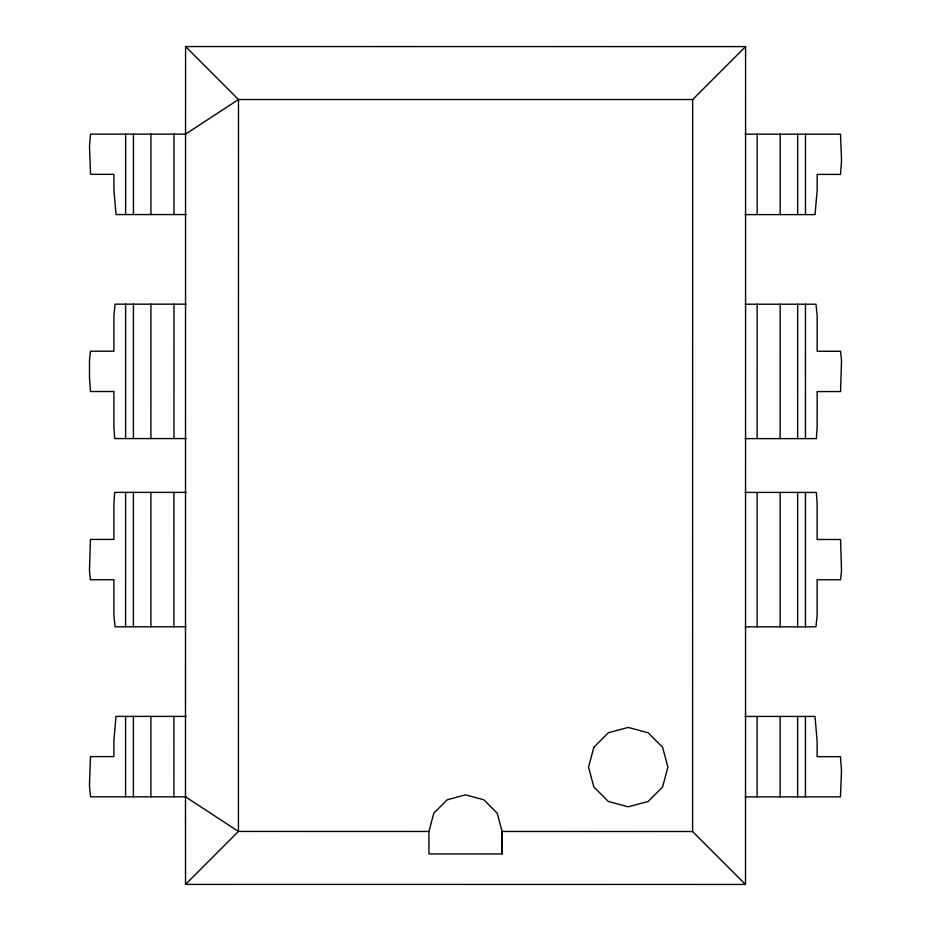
<?xml version="1.0" encoding="UTF-8"?>
<svg xmlns="http://www.w3.org/2000/svg" width="931" height="931" viewBox="0 0 931 931"><rect width="100%" height="100%" fill="white"/><g stroke="black" fill="none" stroke-linecap="round" stroke-linejoin="round"><path stroke-width="1.4" d="M125.592 796.82L125.592 716.393M125.604 626.784L125.615 492.371M125.615 438.571L125.627 304.169M125.638 214.561L125.638 134.122M133.389 796.82L133.389 716.393M133.401 626.784L133.412 492.371M133.412 438.571L133.424 304.169M133.436 214.561L133.436 134.122M150.892 796.82L150.892 716.393M150.903 626.784L150.915 492.371M150.915 438.571L150.927 304.169M150.938 214.561L150.938 134.122M173.911 796.831L173.922 716.393M173.922 626.784L173.934 492.371M173.946 438.582L173.957 304.169M173.957 214.561L173.969 134.122M185.548 134.122L185.595 46.55L745.591 46.597L745.522 884.45L185.525 884.403L185.49 796.831L185.548 134.122L238.487 99.524L692.664 99.524L745.591 46.597M185.49 796.831L238.429 831.43L428.923 831.464L428.912 853.936L502.112 853.948L502.112 831.476L497.212 813.17L483.817 799.776L465.523 794.865L447.217 799.776L433.823 813.17L428.912 831.464M502.112 853.948L502.123 831.476L692.606 831.511L745.522 884.45M692.606 831.511L692.664 99.524M757.112 796.878L757.112 716.439M757.124 626.831L757.136 492.418M757.136 438.629L757.147 304.216M757.159 214.607L757.159 134.169M780.131 796.878L780.131 716.439M780.143 626.831L780.155 492.429M780.155 438.629L780.166 304.216M780.178 214.607L780.178 134.18M797.634 796.878L797.634 716.439M797.646 626.831L797.658 492.429M797.658 438.629L797.669 304.216M797.681 214.607L797.681 134.18M805.431 796.878L805.431 716.439M805.443 626.831L805.455 492.429M805.455 438.629L805.466 304.216M805.478 214.607L805.478 134.18M185.525 884.403L238.429 831.43L238.487 99.524L185.595 46.55M185.979 134.134L90.551 134.122L89.504 146.144L90.551 174.341L113.931 174.341L113.931 190.122L116.061 214.561L185.979 214.561M745.137 134.169L840.507 134.18L841.543 160.621L840.495 174.4L817.162 174.4L817.162 190.18L815.032 214.607L745.137 214.607M185.967 304.169L115.107 304.158L113.919 315.365L113.919 351.22L90.458 351.208L89.481 360.378L89.481 377.963L90.458 391.52L113.908 391.52L113.908 427.376L114.711 438.571L185.956 438.582M745.126 304.216L815.963 304.216L817.15 315.423L817.15 351.266L840.565 351.278L841.531 360.437L840.553 391.579L817.15 391.579L817.139 427.434L816.336 438.629L745.114 438.617M185.956 492.383L114.711 492.371L113.896 503.578L113.896 539.421L90.447 539.421L89.469 570.563L90.435 579.722L113.896 579.734L113.896 615.577L115.083 626.784L185.944 626.784M745.114 492.418L816.336 492.429L817.139 503.624L817.139 539.48L840.542 539.48L841.519 570.622L840.542 579.792L817.127 579.78L817.127 615.635L815.94 626.842L745.103 626.831M185.932 716.393L116.014 716.393L113.885 740.82L113.885 756.6L90.505 756.6L89.446 784.798L90.505 796.82L185.932 796.831M745.091 716.439L814.997 716.439L817.115 740.878L817.115 756.659L840.449 756.659L841.496 770.437L840.449 796.878L745.091 796.866M593.862 747.267L588.543 767.109L593.85 786.951L608.385 801.486L628.227 806.805L648.069 801.486L662.593 786.963L667.911 767.121L662.604 747.279L648.069 732.744L628.227 727.425L608.385 732.744L593.862 747.267"/></g></svg>
